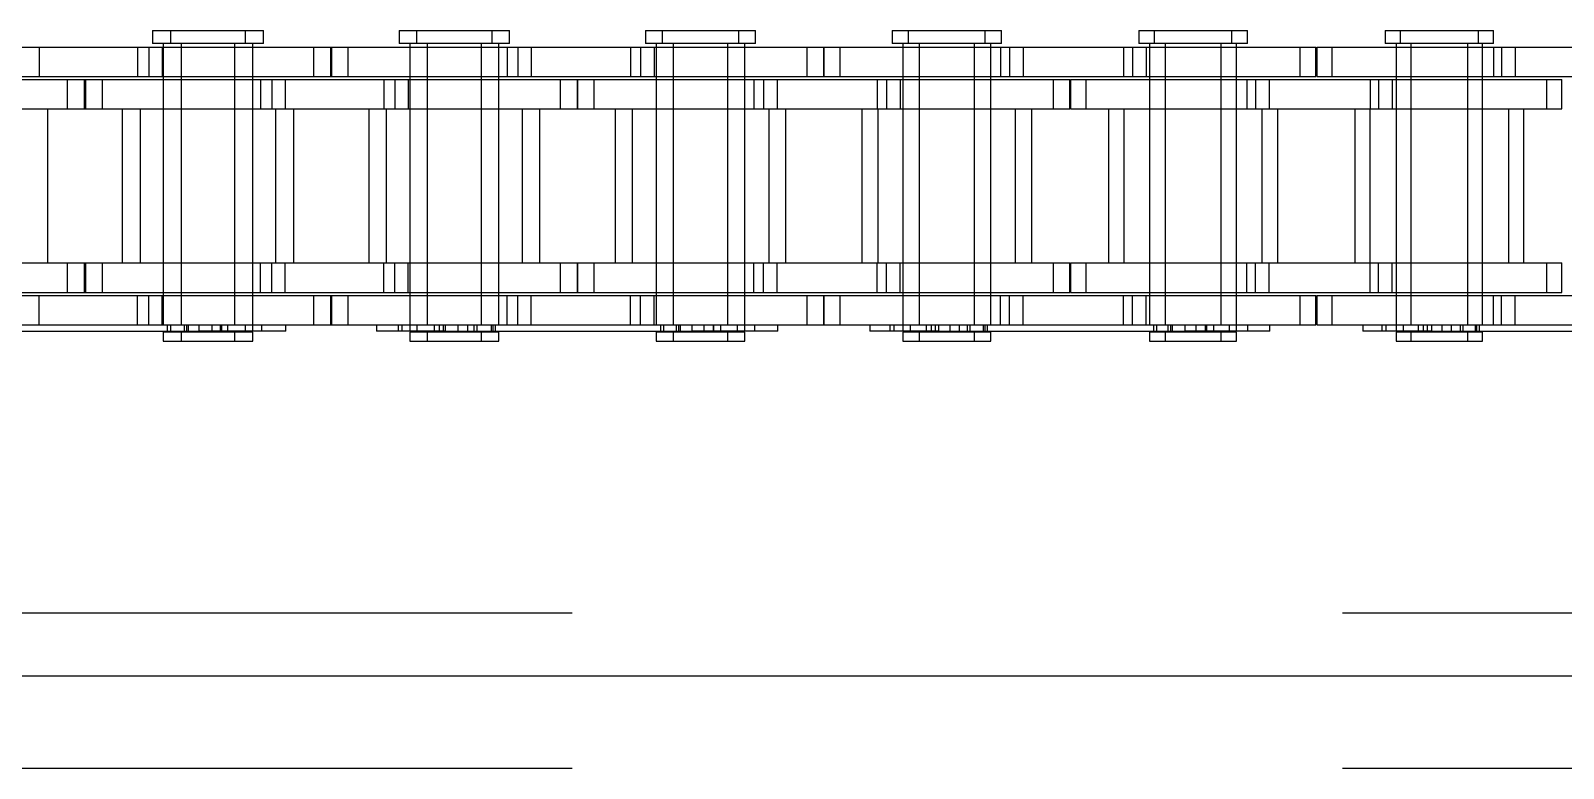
# Model space of a CAD drawing. Header units: metres. Extents: x 0 to 21025, y 0 to 14850.
# Drawn here: x 2920.6 to 2999.5, y 9051.4 to 9089.4 of the extents above; entities that cross this region are included whole.
import ezdxf

# ---------------------------------------------------------------- set-up
doc = ezdxf.new("R2010")
doc.units = ezdxf.units.M
doc.header["$LTSCALE"] = 25
doc.linetypes.add('HIDDEN2', pattern=[4.7625, 3.175, -1.5875])
doc.layers.add('SL4', color=4, linetype='Continuous')
doc.layers.add('ST1', color=7, linetype='HIDDEN2')

msp = doc.modelspace()

# ---------------------------------------------------------------- linework, layer by layer
at = {"layer": 'SL4'}
msp.add_line((2753.999, 9056.144), (3543.761, 9056.144), dxfattribs=at)
at = {"layer": 'ST1'}
for p, q in [((2926.837, 9089.384), (2931.634, 9089.384)), ((2926.837, 9089.384), (2926.837, 9088.725)), ((2927.761, 9089.384), (2927.761, 9088.725)), ((2931.634, 9089.384), (2932.558, 9089.384)), ((2931.634, 9088.725), (2931.634, 9089.384)), ((2932.558, 9088.725), (2932.558, 9089.384)), ((2939.537, 9089.384), (2944.334, 9089.384)), ((2939.537, 9089.384), (2939.537, 9088.725)), ((2940.43, 9089.384), (2940.43, 9088.725)), ((2944.334, 9089.384), (2945.227, 9089.384)), ((2944.334, 9088.725), (2944.334, 9089.384)), ((2945.227, 9088.725), (2945.227, 9089.384)), ((2952.237, 9089.384), (2957.034, 9089.384)), ((2952.237, 9089.384), (2952.237, 9088.725)), ((2953.1, 9089.384), (2953.1, 9088.725)), ((2957.034, 9089.384), (2957.897, 9089.384)), ((2957.034, 9088.725), (2957.034, 9089.384)), ((2957.897, 9088.725), (2957.897, 9089.384)), ((2964.937, 9089.384), (2969.734, 9089.384)), ((2964.937, 9089.384), (2964.937, 9088.725)), ((2965.769, 9089.384), (2965.769, 9088.725)), ((2969.734, 9089.384), (2970.566, 9089.384)), ((2969.734, 9088.725), (2969.734, 9089.384)), ((2970.566, 9088.725), (2970.566, 9089.384)), ((2977.637, 9089.384), (2982.434, 9089.384)), ((2977.637, 9089.384), (2977.637, 9088.725)), ((2978.438, 9089.384), (2978.438, 9088.725)), ((2982.434, 9089.384), (2983.235, 9089.384)), ((2982.434, 9088.725), (2982.434, 9089.384)), ((2983.235, 9088.725), (2983.235, 9089.384)), ((2990.337, 9089.384), (2995.134, 9089.384)), ((2990.337, 9089.384), (2990.337, 9088.725)), ((2991.107, 9089.384), (2991.107, 9088.725)), ((2995.134, 9089.384), (2995.904, 9089.384)), ((2995.134, 9088.725), (2995.134, 9089.384)), ((2995.904, 9088.725), (2995.904, 9089.384)), ((2919.711, 9088.541), (2926.061, 9088.541)), ((2921.005, 9088.541), (2921.005, 9087.021)), ((2926.061, 9088.541), (2926.061, 9087.021)), ((2926.061, 9088.541), (2935.156, 9088.541)), ((2926.645, 9088.541), (2926.645, 9087.021)), ((2931.634, 9088.725), (2926.837, 9088.725)), ((2927.34, 9088.541), (2927.34, 9087.021)), ((2927.391, 9088.725), (2927.391, 9074.227)), ((2927.391, 9088.541), (2927.391, 9087.021)), ((2928.315, 9088.725), (2928.315, 9074.227)), ((2928.315, 9088.541), (2928.315, 9087.021)), ((2931.081, 9074.227), (2931.081, 9088.725)), ((2931.081, 9087.021), (2931.081, 9088.541)), ((2932.558, 9088.725), (2931.634, 9088.725)), ((2932.005, 9074.227), (2932.005, 9088.725)), ((2932.005, 9087.021), (2932.005, 9088.541)), ((2935.156, 9088.541), (2936.016, 9088.541)), ((2935.156, 9087.021), (2935.156, 9088.541)), ((2936.016, 9088.541), (2945.111, 9088.541)), ((2936.016, 9088.541), (2936.016, 9087.021)), ((2936.08, 9087.021), (2936.08, 9088.541)), ((2936.909, 9088.541), (2936.909, 9087.021)), ((2944.334, 9088.725), (2939.537, 9088.725)), ((2940.091, 9088.725), (2940.091, 9074.227)), ((2940.091, 9088.541), (2940.091, 9087.021)), ((2940.984, 9088.725), (2940.984, 9074.227)), ((2940.984, 9088.541), (2940.984, 9087.021)), ((2943.781, 9074.227), (2943.781, 9088.725)), ((2943.781, 9087.021), (2943.781, 9088.541)), ((2945.227, 9088.725), (2944.334, 9088.725)), ((2944.674, 9074.227), (2944.674, 9088.725)), ((2944.674, 9087.021), (2944.674, 9088.541)), ((2945.111, 9088.541), (2945.111, 9087.021)), ((2945.111, 9088.541), (2951.461, 9088.541)), ((2945.649, 9088.541), (2945.649, 9087.021)), ((2946.344, 9088.541), (2946.344, 9087.021)), ((2951.461, 9088.541), (2951.461, 9087.021)), ((2951.461, 9088.541), (2960.556, 9088.541)), ((2951.983, 9088.541), (2951.983, 9087.021)), ((2957.034, 9088.725), (2952.237, 9088.725)), ((2952.678, 9088.541), (2952.678, 9087.021)), ((2952.791, 9088.725), (2952.791, 9074.227)), ((2952.791, 9088.541), (2952.791, 9087.021)), ((2953.653, 9088.725), (2953.653, 9074.227)), ((2953.653, 9088.541), (2953.653, 9087.021)), ((2956.481, 9074.227), (2956.481, 9088.725)), ((2956.481, 9087.021), (2956.481, 9088.541)), ((2957.897, 9088.725), (2957.034, 9088.725)), ((2957.343, 9074.227), (2957.343, 9088.725)), ((2957.343, 9087.021), (2957.343, 9088.541)), ((2960.556, 9088.541), (2961.416, 9088.541)), ((2960.556, 9087.021), (2960.556, 9088.541)), ((2961.416, 9088.541), (2970.511, 9088.541)), ((2961.416, 9088.541), (2961.416, 9087.021)), ((2961.418, 9087.021), (2961.418, 9088.541)), ((2962.247, 9088.541), (2962.247, 9087.021)), ((2969.734, 9088.725), (2964.937, 9088.725)), ((2965.491, 9088.725), (2965.491, 9074.227)), ((2965.491, 9088.541), (2965.491, 9087.021)), ((2966.322, 9088.725), (2966.322, 9074.227)), ((2966.322, 9088.541), (2966.322, 9087.021)), ((2969.181, 9074.227), (2969.181, 9088.725)), ((2969.181, 9087.021), (2969.181, 9088.541)), ((2970.566, 9088.725), (2969.734, 9088.725)), ((2970.012, 9074.227), (2970.012, 9088.725)), ((2970.012, 9087.021), (2970.012, 9088.541)), ((2970.511, 9088.541), (2970.511, 9087.021)), ((2970.511, 9088.541), (2976.861, 9088.541)), ((2970.987, 9088.541), (2970.987, 9087.021)), ((2971.682, 9088.541), (2971.682, 9087.021)), ((2976.861, 9088.541), (2976.861, 9087.021)), ((2976.861, 9088.541), (2985.956, 9088.541)), ((2977.322, 9088.541), (2977.322, 9087.021)), ((2982.434, 9088.725), (2977.637, 9088.725)), ((2978.017, 9088.541), (2978.017, 9087.021)), ((2978.191, 9088.725), (2978.191, 9074.227)), ((2978.191, 9088.541), (2978.191, 9087.021)), ((2978.992, 9088.725), (2978.992, 9074.227)), ((2978.992, 9088.541), (2978.992, 9087.021)), ((2981.881, 9074.227), (2981.881, 9088.725)), ((2981.881, 9087.021), (2981.881, 9088.541)), ((2983.235, 9088.725), (2982.434, 9088.725)), ((2982.682, 9074.227), (2982.682, 9088.725)), ((2982.682, 9087.021), (2982.682, 9088.541)), ((2985.956, 9088.541), (2986.757, 9088.541)), ((2985.956, 9087.021), (2985.956, 9088.541)), ((2986.757, 9087.021), (2986.757, 9088.541)), ((2986.816, 9088.541), (2995.911, 9088.541)), ((2986.816, 9088.541), (2986.816, 9087.021)), ((2987.586, 9088.541), (2987.586, 9087.021)), ((2995.134, 9088.725), (2990.337, 9088.725)), ((2990.891, 9088.725), (2990.891, 9074.227)), ((2990.891, 9088.541), (2990.891, 9087.021)), ((2991.661, 9088.725), (2991.661, 9074.227)), ((2991.661, 9088.541), (2991.661, 9087.021)), ((2994.581, 9074.227), (2994.581, 9088.725)), ((2994.581, 9087.021), (2994.581, 9088.541)), ((2995.904, 9088.725), (2995.134, 9088.725)), ((2995.351, 9074.227), (2995.351, 9088.725)), ((2995.351, 9087.021), (2995.351, 9088.541)), ((2995.911, 9088.541), (2995.911, 9087.021)), ((2995.911, 9088.541), (3002.261, 9088.541)), ((2996.326, 9088.541), (2996.326, 9087.021)), ((2997.021, 9088.541), (2997.021, 9087.021)), ((2913.361, 9086.869), (2922.456, 9086.869)), ((2919.711, 9087.021), (2926.061, 9087.021)), ((2922.456, 9086.869), (2923.316, 9086.869)), ((2922.456, 9085.349), (2922.456, 9086.869)), ((2923.316, 9086.869), (2932.411, 9086.869)), ((2923.316, 9086.869), (2923.316, 9085.349)), ((2923.41, 9085.349), (2923.41, 9086.869)), ((2924.24, 9086.869), (2924.24, 9085.349)), ((2926.061, 9087.021), (2935.156, 9087.021)), ((2927.391, 9086.869), (2927.391, 9085.349)), ((2928.315, 9086.869), (2928.315, 9085.349)), ((2931.081, 9085.349), (2931.081, 9086.869)), ((2932.005, 9085.349), (2932.005, 9086.869)), ((2932.411, 9086.869), (2932.411, 9085.349)), ((2932.411, 9086.869), (2938.761, 9086.869)), ((2932.98, 9086.869), (2932.98, 9085.349)), ((2933.674, 9086.869), (2933.674, 9085.349)), ((2935.156, 9087.021), (2936.016, 9087.021)), ((2936.016, 9087.021), (2945.111, 9087.021)), ((2938.761, 9086.869), (2938.761, 9085.349)), ((2938.761, 9086.869), (2947.856, 9086.869)), ((2939.314, 9086.869), (2939.314, 9085.349)), ((2940.009, 9086.869), (2940.009, 9085.349)), ((2940.091, 9086.869), (2940.091, 9085.349)), ((2940.984, 9086.869), (2940.984, 9085.349)), ((2943.781, 9085.349), (2943.781, 9086.869)), ((2944.674, 9085.349), (2944.674, 9086.869)), ((2945.111, 9087.021), (2951.461, 9087.021)), ((2947.856, 9086.869), (2948.716, 9086.869)), ((2947.856, 9085.349), (2947.856, 9086.869)), ((2948.716, 9086.869), (2957.811, 9086.869)), ((2948.716, 9086.869), (2948.716, 9085.349)), ((2948.749, 9085.349), (2948.749, 9086.869)), ((2949.578, 9086.869), (2949.578, 9085.349)), ((2951.461, 9087.021), (2960.556, 9087.021)), ((2952.791, 9086.869), (2952.791, 9085.349)), ((2953.653, 9086.869), (2953.653, 9085.349)), ((2956.481, 9085.349), (2956.481, 9086.869)), ((2957.343, 9085.349), (2957.343, 9086.869)), ((2957.811, 9086.869), (2957.811, 9085.349)), ((2957.811, 9086.869), (2964.161, 9086.869)), ((2958.318, 9086.869), (2958.318, 9085.349)), ((2959.013, 9086.869), (2959.013, 9085.349)), ((2960.556, 9087.021), (2961.416, 9087.021)), ((2961.416, 9087.021), (2970.511, 9087.021)), ((2964.161, 9086.869), (2964.161, 9085.349)), ((2964.161, 9086.869), (2973.256, 9086.869)), ((2964.653, 9086.869), (2964.653, 9085.349)), ((2965.347, 9086.869), (2965.347, 9085.349)), ((2965.491, 9086.869), (2965.491, 9085.349)), ((2966.322, 9086.869), (2966.322, 9085.349)), ((2969.181, 9085.349), (2969.181, 9086.869)), ((2970.012, 9085.349), (2970.012, 9086.869)), ((2970.511, 9087.021), (2976.861, 9087.021)), ((2973.256, 9086.869), (2974.087, 9086.869)), ((2973.256, 9085.349), (2973.256, 9086.869)), ((2974.087, 9085.349), (2974.087, 9086.869)), ((2974.116, 9086.869), (2983.211, 9086.869)), ((2974.116, 9086.869), (2974.116, 9085.349)), ((2974.917, 9086.869), (2974.917, 9085.349)), ((2976.861, 9087.021), (2985.956, 9087.021)), ((2978.191, 9086.869), (2978.191, 9085.349)), ((2978.992, 9086.869), (2978.992, 9085.349)), ((2981.881, 9085.349), (2981.881, 9086.869)), ((2982.682, 9085.349), (2982.682, 9086.869)), ((2983.211, 9086.869), (2983.211, 9085.349)), ((2983.211, 9086.869), (2989.561, 9086.869)), ((2983.657, 9086.869), (2983.657, 9085.349)), ((2984.351, 9086.869), (2984.351, 9085.349)), ((2985.956, 9087.021), (2986.757, 9087.021)), ((2986.816, 9087.021), (2995.911, 9087.021)), ((2989.561, 9086.869), (2989.561, 9085.349)), ((2989.561, 9086.869), (2998.656, 9086.869)), ((2989.991, 9086.869), (2989.991, 9085.349)), ((2990.686, 9086.869), (2990.686, 9085.349)), ((2990.891, 9086.869), (2990.891, 9085.349)), ((2991.661, 9086.869), (2991.661, 9085.349)), ((2994.581, 9085.349), (2994.581, 9086.869)), ((2995.351, 9085.349), (2995.351, 9086.869)), ((2995.911, 9087.021), (3002.261, 9087.021)), ((2998.656, 9086.869), (2999.426, 9086.869)), ((2998.656, 9085.349), (2998.656, 9086.869)), ((2999.426, 9085.349), (2999.426, 9086.869)), ((2913.361, 9085.349), (2922.456, 9085.349)), ((2921.45, 9077.419), (2921.45, 9085.349)), ((2922.456, 9085.349), (2923.316, 9085.349)), ((2923.316, 9085.349), (2932.411, 9085.349)), ((2925.276, 9085.349), (2925.276, 9077.419)), ((2926.2, 9085.349), (2926.2, 9077.419)), ((2927.391, 9085.349), (2927.391, 9077.419)), ((2928.315, 9085.349), (2928.315, 9077.419)), ((2931.081, 9077.419), (2931.081, 9085.349)), ((2932.005, 9077.419), (2932.005, 9085.349)), ((2932.411, 9085.349), (2938.761, 9085.349)), ((2933.196, 9077.419), (2933.196, 9085.349)), ((2934.12, 9077.419), (2934.12, 9085.349)), ((2937.976, 9085.349), (2937.976, 9077.419)), ((2938.761, 9085.349), (2947.856, 9085.349)), ((2938.869, 9085.349), (2938.869, 9077.419)), ((2940.091, 9085.349), (2940.091, 9077.419)), ((2940.984, 9085.349), (2940.984, 9077.419)), ((2943.781, 9077.419), (2943.781, 9085.349)), ((2944.674, 9077.419), (2944.674, 9085.349)), ((2945.896, 9077.419), (2945.896, 9085.349)), ((2946.789, 9077.419), (2946.789, 9085.349)), ((2947.856, 9085.349), (2948.716, 9085.349)), ((2948.716, 9085.349), (2957.811, 9085.349)), ((2950.676, 9085.349), (2950.676, 9077.419)), ((2951.538, 9085.349), (2951.538, 9077.419)), ((2952.791, 9085.349), (2952.791, 9077.419)), ((2953.653, 9085.349), (2953.653, 9077.419)), ((2956.481, 9077.419), (2956.481, 9085.349)), ((2957.343, 9077.419), (2957.343, 9085.349)), ((2957.811, 9085.349), (2964.161, 9085.349)), ((2958.596, 9077.419), (2958.596, 9085.349)), ((2959.458, 9077.419), (2959.458, 9085.349)), ((2963.376, 9085.349), (2963.376, 9077.419)), ((2964.161, 9085.349), (2973.256, 9085.349)), ((2964.207, 9085.349), (2964.207, 9077.419)), ((2965.491, 9085.349), (2965.491, 9077.419)), ((2966.322, 9085.349), (2966.322, 9077.419)), ((2969.181, 9077.419), (2969.181, 9085.349)), ((2970.012, 9077.419), (2970.012, 9085.349)), ((2971.296, 9077.419), (2971.296, 9085.349)), ((2972.127, 9077.419), (2972.127, 9085.349)), ((2973.256, 9085.349), (2974.087, 9085.349)), ((2974.116, 9085.349), (2983.211, 9085.349)), ((2976.076, 9085.349), (2976.076, 9077.419)), ((2976.877, 9085.349), (2976.877, 9077.419)), ((2978.191, 9085.349), (2978.191, 9077.419)), ((2978.992, 9085.349), (2978.992, 9077.419)), ((2981.881, 9077.419), (2981.881, 9085.349)), ((2982.682, 9077.419), (2982.682, 9085.349)), ((2983.211, 9085.349), (2989.561, 9085.349)), ((2983.996, 9077.419), (2983.996, 9085.349)), ((2984.797, 9077.419), (2984.797, 9085.349)), ((2988.776, 9085.349), (2988.776, 9077.419)), ((2989.546, 9085.349), (2989.546, 9077.419)), ((2989.561, 9085.349), (2998.656, 9085.349)), ((2990.891, 9085.349), (2990.891, 9077.419)), ((2991.661, 9085.349), (2991.661, 9077.419)), ((2994.581, 9077.419), (2994.581, 9085.349)), ((2995.351, 9077.419), (2995.351, 9085.349)), ((2996.696, 9077.419), (2996.696, 9085.349)), ((2997.466, 9077.419), (2997.466, 9085.349)), ((2998.656, 9085.349), (2999.426, 9085.349)), ((2913.361, 9077.419), (2922.456, 9077.419)), ((2922.456, 9077.419), (2923.316, 9077.419)), ((2922.456, 9075.899), (2922.456, 9077.419)), ((2923.316, 9077.419), (2932.411, 9077.419)), ((2923.316, 9077.419), (2923.316, 9075.899)), ((2923.41, 9075.899), (2923.41, 9077.419)), ((2924.24, 9077.419), (2924.24, 9075.899)), ((2927.391, 9077.419), (2927.391, 9075.899)), ((2928.315, 9077.419), (2928.315, 9075.899)), ((2931.081, 9075.899), (2931.081, 9077.419)), ((2932.005, 9075.899), (2932.005, 9077.419)), ((2932.411, 9075.899), (2932.411, 9077.419)), ((2932.411, 9077.419), (2938.761, 9077.419)), ((2932.98, 9075.899), (2932.98, 9077.419)), ((2933.674, 9075.899), (2933.674, 9077.419)), ((2938.761, 9075.899), (2938.761, 9077.419)), ((2938.761, 9077.419), (2947.856, 9077.419)), ((2939.314, 9075.899), (2939.314, 9077.419)), ((2940.009, 9075.899), (2940.009, 9077.419)), ((2940.091, 9077.419), (2940.091, 9075.899)), ((2940.984, 9077.419), (2940.984, 9075.899)), ((2943.781, 9075.899), (2943.781, 9077.419)), ((2944.674, 9075.899), (2944.674, 9077.419)), ((2947.856, 9077.419), (2948.716, 9077.419)), ((2947.856, 9075.899), (2947.856, 9077.419)), ((2948.716, 9077.419), (2957.811, 9077.419)), ((2948.716, 9077.419), (2948.716, 9075.899)), ((2948.749, 9075.899), (2948.749, 9077.419)), ((2949.578, 9077.419), (2949.578, 9075.899)), ((2952.791, 9077.419), (2952.791, 9075.899)), ((2953.653, 9077.419), (2953.653, 9075.899)), ((2956.481, 9075.899), (2956.481, 9077.419)), ((2957.343, 9075.899), (2957.343, 9077.419)), ((2957.811, 9075.899), (2957.811, 9077.419)), ((2957.811, 9077.419), (2964.161, 9077.419)), ((2958.318, 9075.899), (2958.318, 9077.419)), ((2959.013, 9075.899), (2959.013, 9077.419)), ((2964.161, 9075.899), (2964.161, 9077.419)), ((2964.161, 9077.419), (2973.256, 9077.419)), ((2964.653, 9075.899), (2964.653, 9077.419)), ((2965.347, 9075.899), (2965.347, 9077.419)), ((2965.491, 9077.419), (2965.491, 9075.899)), ((2966.322, 9077.419), (2966.322, 9075.899)), ((2969.181, 9075.899), (2969.181, 9077.419)), ((2970.012, 9075.899), (2970.012, 9077.419)), ((2973.256, 9077.419), (2974.087, 9077.419)), ((2973.256, 9075.899), (2973.256, 9077.419)), ((2974.087, 9075.899), (2974.087, 9077.419)), ((2974.116, 9077.419), (2983.211, 9077.419)), ((2974.116, 9077.419), (2974.116, 9075.899)), ((2974.917, 9077.419), (2974.917, 9075.899)), ((2978.191, 9077.419), (2978.191, 9075.899)), ((2978.992, 9077.419), (2978.992, 9075.899)), ((2981.881, 9075.899), (2981.881, 9077.419)), ((2982.682, 9075.899), (2982.682, 9077.419)), ((2983.211, 9075.899), (2983.211, 9077.419)), ((2983.211, 9077.419), (2989.561, 9077.419)), ((2983.657, 9075.899), (2983.657, 9077.419)), ((2984.351, 9075.899), (2984.351, 9077.419)), ((2989.561, 9075.899), (2989.561, 9077.419)), ((2989.561, 9077.419), (2998.656, 9077.419)), ((2989.991, 9075.899), (2989.991, 9077.419)), ((2990.686, 9075.899), (2990.686, 9077.419)), ((2990.891, 9077.419), (2990.891, 9075.899)), ((2991.661, 9077.419), (2991.661, 9075.899)), ((2994.581, 9075.899), (2994.581, 9077.419)), ((2995.351, 9075.899), (2995.351, 9077.419)), ((2998.656, 9077.419), (2999.426, 9077.419)), ((2998.656, 9075.899), (2998.656, 9077.419)), ((2999.426, 9075.899), (2999.426, 9077.419)), ((2913.361, 9075.899), (2922.456, 9075.899)), ((2919.711, 9075.747), (2926.061, 9075.747)), ((2921.005, 9074.227), (2921.005, 9075.747)), ((2922.456, 9075.899), (2923.316, 9075.899)), ((2923.316, 9075.899), (2932.411, 9075.899)), ((2926.061, 9074.227), (2926.061, 9075.747)), ((2926.061, 9075.747), (2935.156, 9075.747)), ((2926.645, 9074.227), (2926.645, 9075.747)), ((2927.34, 9074.227), (2927.34, 9075.747)), ((2927.391, 9075.747), (2927.391, 9074.227)), ((2928.315, 9075.747), (2928.315, 9074.227)), ((2931.081, 9074.227), (2931.081, 9075.747)), ((2932.005, 9073.894), (2932.005, 9075.747)), ((2932.411, 9075.899), (2938.761, 9075.899)), ((2935.156, 9075.747), (2936.016, 9075.747)), ((2935.156, 9074.227), (2935.156, 9075.747)), ((2936.016, 9075.747), (2945.111, 9075.747)), ((2936.016, 9075.747), (2936.016, 9074.227)), ((2936.08, 9074.227), (2936.08, 9075.747)), ((2936.909, 9075.747), (2936.909, 9074.227)), ((2938.761, 9075.899), (2947.856, 9075.899)), ((2940.091, 9075.747), (2940.091, 9073.894)), ((2940.984, 9075.747), (2940.984, 9074.227)), ((2943.781, 9074.227), (2943.781, 9075.747)), ((2944.674, 9074.227), (2944.674, 9075.747)), ((2945.111, 9074.227), (2945.111, 9075.747)), ((2945.111, 9075.747), (2951.461, 9075.747)), ((2945.649, 9074.227), (2945.649, 9075.747)), ((2946.344, 9074.227), (2946.344, 9075.747)), ((2947.856, 9075.899), (2948.716, 9075.899)), ((2948.716, 9075.899), (2957.811, 9075.899)), ((2951.461, 9074.227), (2951.461, 9075.747)), ((2951.461, 9075.747), (2960.556, 9075.747)), ((2951.983, 9074.227), (2951.983, 9075.747)), ((2952.678, 9074.227), (2952.678, 9075.747)), ((2952.791, 9075.747), (2952.791, 9074.227)), ((2953.653, 9075.747), (2953.653, 9074.227)), ((2956.481, 9074.227), (2956.481, 9075.747)), ((2957.343, 9073.894), (2957.343, 9075.747)), ((2957.811, 9075.899), (2964.161, 9075.899)), ((2960.556, 9075.747), (2961.416, 9075.747)), ((2960.556, 9074.227), (2960.556, 9075.747)), ((2961.416, 9075.747), (2970.511, 9075.747)), ((2961.416, 9075.747), (2961.416, 9074.227)), ((2961.418, 9074.227), (2961.418, 9075.747)), ((2962.247, 9075.747), (2962.247, 9074.227)), ((2964.161, 9075.899), (2973.256, 9075.899)), ((2965.491, 9075.747), (2965.491, 9073.894)), ((2966.322, 9075.747), (2966.322, 9074.227)), ((2969.181, 9074.227), (2969.181, 9075.747)), ((2970.012, 9074.227), (2970.012, 9075.747)), ((2970.511, 9074.227), (2970.511, 9075.747)), ((2970.511, 9075.747), (2976.861, 9075.747)), ((2970.987, 9074.227), (2970.987, 9075.747)), ((2971.682, 9074.227), (2971.682, 9075.747)), ((2973.256, 9075.899), (2974.087, 9075.899)), ((2974.116, 9075.899), (2983.211, 9075.899)), ((2976.861, 9074.227), (2976.861, 9075.747)), ((2976.861, 9075.747), (2985.956, 9075.747)), ((2977.322, 9074.227), (2977.322, 9075.747)), ((2978.017, 9074.227), (2978.017, 9075.747)), ((2978.191, 9075.747), (2978.191, 9074.227)), ((2978.992, 9075.747), (2978.992, 9074.227)), ((2981.881, 9074.227), (2981.881, 9075.747)), ((2982.682, 9073.894), (2982.682, 9075.747)), ((2983.211, 9075.899), (2989.561, 9075.899)), ((2985.956, 9075.747), (2986.757, 9075.747)), ((2985.956, 9074.227), (2985.956, 9075.747)), ((2986.757, 9074.227), (2986.757, 9075.747)), ((2986.816, 9075.747), (2995.911, 9075.747)), ((2986.816, 9075.747), (2986.816, 9074.227)), ((2987.586, 9075.747), (2987.586, 9074.227)), ((2989.561, 9075.899), (2998.656, 9075.899)), ((2990.891, 9075.747), (2990.891, 9073.894)), ((2991.661, 9075.747), (2991.661, 9074.227)), ((2994.581, 9074.227), (2994.581, 9075.747)), ((2995.351, 9074.227), (2995.351, 9075.747)), ((2995.911, 9074.227), (2995.911, 9075.747)), ((2995.911, 9075.747), (3002.261, 9075.747)), ((2996.326, 9074.227), (2996.326, 9075.747)), ((2997.021, 9074.227), (2997.021, 9075.747)), ((2998.656, 9075.899), (2999.426, 9075.899)), ((2916.536, 9073.894), (2929.236, 9073.894)), ((2919.711, 9074.227), (2926.061, 9074.227)), ((2926.061, 9074.227), (2935.156, 9074.227)), ((2931.081, 9073.858), (2927.391, 9073.858)), ((2927.391, 9073.858), (2927.391, 9073.384)), ((2927.617, 9073.894), (2927.617, 9074.227)), ((2927.76, 9074.227), (2927.76, 9073.858)), ((2928.315, 9073.858), (2928.315, 9073.384)), ((2928.483, 9073.894), (2928.483, 9074.227)), ((2928.606, 9073.894), (2928.606, 9074.227)), ((2928.684, 9074.227), (2928.684, 9073.858)), ((2929.236, 9073.894), (2929.236, 9074.227)), ((2932.466, 9073.894), (2929.236, 9073.894)), ((2929.913, 9073.894), (2929.913, 9074.227)), ((2930.343, 9073.894), (2930.343, 9074.227)), ((2930.407, 9073.894), (2930.407, 9074.227)), ((2930.712, 9073.858), (2930.712, 9074.227)), ((2932.005, 9073.858), (2931.081, 9073.858)), ((2931.081, 9073.384), (2931.081, 9073.858)), ((2931.636, 9073.858), (2931.636, 9074.227)), ((2932.005, 9073.384), (2932.005, 9073.858)), ((2932.466, 9073.894), (2932.466, 9074.227)), ((2933.712, 9073.894), (2932.466, 9073.894)), ((2933.712, 9073.894), (2933.712, 9074.227)), ((2935.156, 9074.227), (2936.016, 9074.227)), ((2936.016, 9074.227), (2945.111, 9074.227)), ((2938.384, 9074.227), (2938.384, 9073.894)), ((2941.936, 9073.894), (2938.384, 9073.894)), ((2939.503, 9073.894), (2939.503, 9074.227)), ((2939.708, 9073.894), (2939.708, 9074.227)), ((2943.781, 9073.858), (2940.091, 9073.858)), ((2940.091, 9073.858), (2940.091, 9073.384)), ((2940.46, 9074.227), (2940.46, 9073.858)), ((2940.984, 9073.858), (2940.984, 9073.384)), ((2941.353, 9074.227), (2941.353, 9073.858)), ((2941.622, 9073.894), (2941.622, 9074.227)), ((2941.827, 9073.894), (2941.827, 9074.227)), ((2941.936, 9073.894), (2941.936, 9074.227)), ((2941.936, 9073.894), (2954.636, 9073.894)), ((2942.582, 9073.894), (2942.582, 9074.227)), ((2943.076, 9073.894), (2943.076, 9074.227)), ((2943.412, 9073.858), (2943.412, 9074.227)), ((2943.555, 9073.894), (2943.555, 9074.227)), ((2944.674, 9073.858), (2943.781, 9073.858)), ((2943.781, 9073.384), (2943.781, 9073.858)), ((2944.305, 9073.858), (2944.305, 9074.227)), ((2944.382, 9073.894), (2944.382, 9074.227)), ((2944.505, 9073.894), (2944.505, 9074.227)), ((2944.674, 9073.384), (2944.674, 9073.858)), ((2945.111, 9074.227), (2951.461, 9074.227)), ((2951.461, 9074.227), (2960.556, 9074.227)), ((2956.481, 9073.858), (2952.791, 9073.858)), ((2952.791, 9073.858), (2952.791, 9073.384)), ((2953.017, 9073.894), (2953.017, 9074.227)), ((2953.16, 9074.227), (2953.16, 9073.858)), ((2953.653, 9073.858), (2953.653, 9073.384)), ((2953.822, 9073.894), (2953.822, 9074.227)), ((2953.945, 9073.894), (2953.945, 9074.227)), ((2954.022, 9074.227), (2954.022, 9073.858)), ((2954.636, 9073.894), (2954.636, 9074.227)), ((2957.866, 9073.894), (2954.636, 9073.894)), ((2955.251, 9073.894), (2955.251, 9074.227)), ((2955.743, 9073.894), (2955.743, 9074.227)), ((2955.745, 9073.894), (2955.745, 9074.227)), ((2956.112, 9073.858), (2956.112, 9074.227)), ((2957.343, 9073.858), (2956.481, 9073.858)), ((2956.481, 9073.384), (2956.481, 9073.858)), ((2956.974, 9073.858), (2956.974, 9074.227)), ((2957.343, 9073.384), (2957.343, 9073.858)), ((2957.866, 9073.894), (2957.866, 9074.227)), ((2959.05, 9073.894), (2957.866, 9073.894)), ((2959.05, 9073.894), (2959.05, 9074.227)), ((2960.556, 9074.227), (2961.416, 9074.227)), ((2961.416, 9074.227), (2970.511, 9074.227)), ((2963.784, 9074.227), (2963.784, 9073.894)), ((2967.336, 9073.894), (2963.784, 9073.894)), ((2964.842, 9073.894), (2964.842, 9074.227)), ((2965.047, 9073.894), (2965.047, 9074.227)), ((2969.181, 9073.858), (2965.491, 9073.858)), ((2965.491, 9073.858), (2965.491, 9073.384)), ((2965.86, 9074.227), (2965.86, 9073.858)), ((2966.322, 9073.858), (2966.322, 9073.384)), ((2966.691, 9074.227), (2966.691, 9073.858)), ((2966.96, 9073.894), (2966.96, 9074.227)), ((2967.166, 9073.894), (2967.166, 9074.227)), ((2967.336, 9073.894), (2967.336, 9074.227)), ((2967.336, 9073.894), (2980.036, 9073.894)), ((2967.92, 9073.894), (2967.92, 9074.227)), ((2968.414, 9073.894), (2968.414, 9074.227)), ((2968.812, 9073.858), (2968.812, 9074.227)), ((2968.955, 9073.894), (2968.955, 9074.227)), ((2970.012, 9073.858), (2969.181, 9073.858)), ((2969.181, 9073.384), (2969.181, 9073.858)), ((2969.643, 9073.858), (2969.643, 9074.227)), ((2969.721, 9073.894), (2969.721, 9074.227)), ((2969.844, 9073.894), (2969.844, 9074.227)), ((2970.012, 9073.384), (2970.012, 9073.858)), ((2970.511, 9074.227), (2976.861, 9074.227)), ((2976.861, 9074.227), (2985.956, 9074.227)), ((2981.881, 9073.858), (2978.191, 9073.858)), ((2978.191, 9073.858), (2978.191, 9073.384)), ((2978.417, 9073.894), (2978.417, 9074.227)), ((2978.56, 9074.227), (2978.56, 9073.858)), ((2978.992, 9073.858), (2978.992, 9073.384)), ((2979.16, 9073.894), (2979.16, 9074.227)), ((2979.283, 9073.894), (2979.283, 9074.227)), ((2979.361, 9074.227), (2979.361, 9073.858)), ((2980.036, 9073.894), (2980.036, 9074.227)), ((2983.266, 9073.894), (2980.036, 9073.894)), ((2980.59, 9073.894), (2980.59, 9074.227)), ((2981.084, 9073.894), (2981.084, 9074.227)), ((2981.143, 9073.894), (2981.143, 9074.227)), ((2981.512, 9073.858), (2981.512, 9074.227)), ((2982.682, 9073.858), (2981.881, 9073.858)), ((2981.881, 9073.384), (2981.881, 9073.858)), ((2982.313, 9073.858), (2982.313, 9074.227)), ((2982.682, 9073.384), (2982.682, 9073.858)), ((2983.266, 9073.894), (2983.266, 9074.227)), ((2984.389, 9073.894), (2983.266, 9073.894)), ((2984.389, 9073.894), (2984.389, 9074.227)), ((2985.956, 9074.227), (2986.757, 9074.227)), ((2986.816, 9074.227), (2995.911, 9074.227)), ((2989.184, 9074.227), (2989.184, 9073.894)), ((2992.736, 9073.894), (2989.184, 9073.894)), ((2990.18, 9073.894), (2990.18, 9074.227)), ((2990.386, 9073.894), (2990.386, 9074.227)), ((2994.581, 9073.858), (2990.891, 9073.858)), ((2990.891, 9073.858), (2990.891, 9073.384)), ((2991.26, 9074.227), (2991.26, 9073.858)), ((2991.661, 9073.858), (2991.661, 9073.384)), ((2992.03, 9074.227), (2992.03, 9073.858)), ((2992.299, 9073.894), (2992.299, 9074.227)), ((2992.504, 9073.894), (2992.504, 9074.227)), ((2992.736, 9073.894), (2992.736, 9074.227)), ((2992.736, 9073.894), (3005.436, 9073.894)), ((2993.259, 9073.894), (2993.259, 9074.227)), ((2993.753, 9073.894), (2993.753, 9074.227)), ((2994.212, 9073.858), (2994.212, 9074.227)), ((2994.355, 9073.894), (2994.355, 9074.227)), ((2995.351, 9073.858), (2994.581, 9073.858)), ((2994.581, 9073.384), (2994.581, 9073.858)), ((2994.982, 9073.858), (2994.982, 9074.227)), ((2995.059, 9073.894), (2995.059, 9074.227)), ((2995.183, 9073.894), (2995.183, 9074.227)), ((2995.351, 9073.384), (2995.351, 9073.858)), ((2995.911, 9074.227), (3002.261, 9074.227)), ((2927.391, 9073.384), (2931.081, 9073.384)), ((2931.081, 9073.384), (2932.005, 9073.384)), ((2940.091, 9073.384), (2943.781, 9073.384)), ((2943.781, 9073.384), (2944.674, 9073.384)), ((2952.791, 9073.384), (2956.481, 9073.384)), ((2956.481, 9073.384), (2957.343, 9073.384)), ((2965.491, 9073.384), (2969.181, 9073.384)), ((2969.181, 9073.384), (2970.012, 9073.384)), ((2978.191, 9073.384), (2981.881, 9073.384)), ((2981.881, 9073.384), (2982.682, 9073.384)), ((2990.891, 9073.384), (2994.581, 9073.384)), ((2994.581, 9073.384), (2995.351, 9073.384)), ((3543.761, 9059.381), (2543.761, 9059.381)), ((2753.999, 9056.144), (3543.761, 9056.144)), ((3543.761, 9051.381), (2543.761, 9051.381))]:
    msp.add_line(p, q, dxfattribs=at)

doc.saveas('drawing.dxf')
